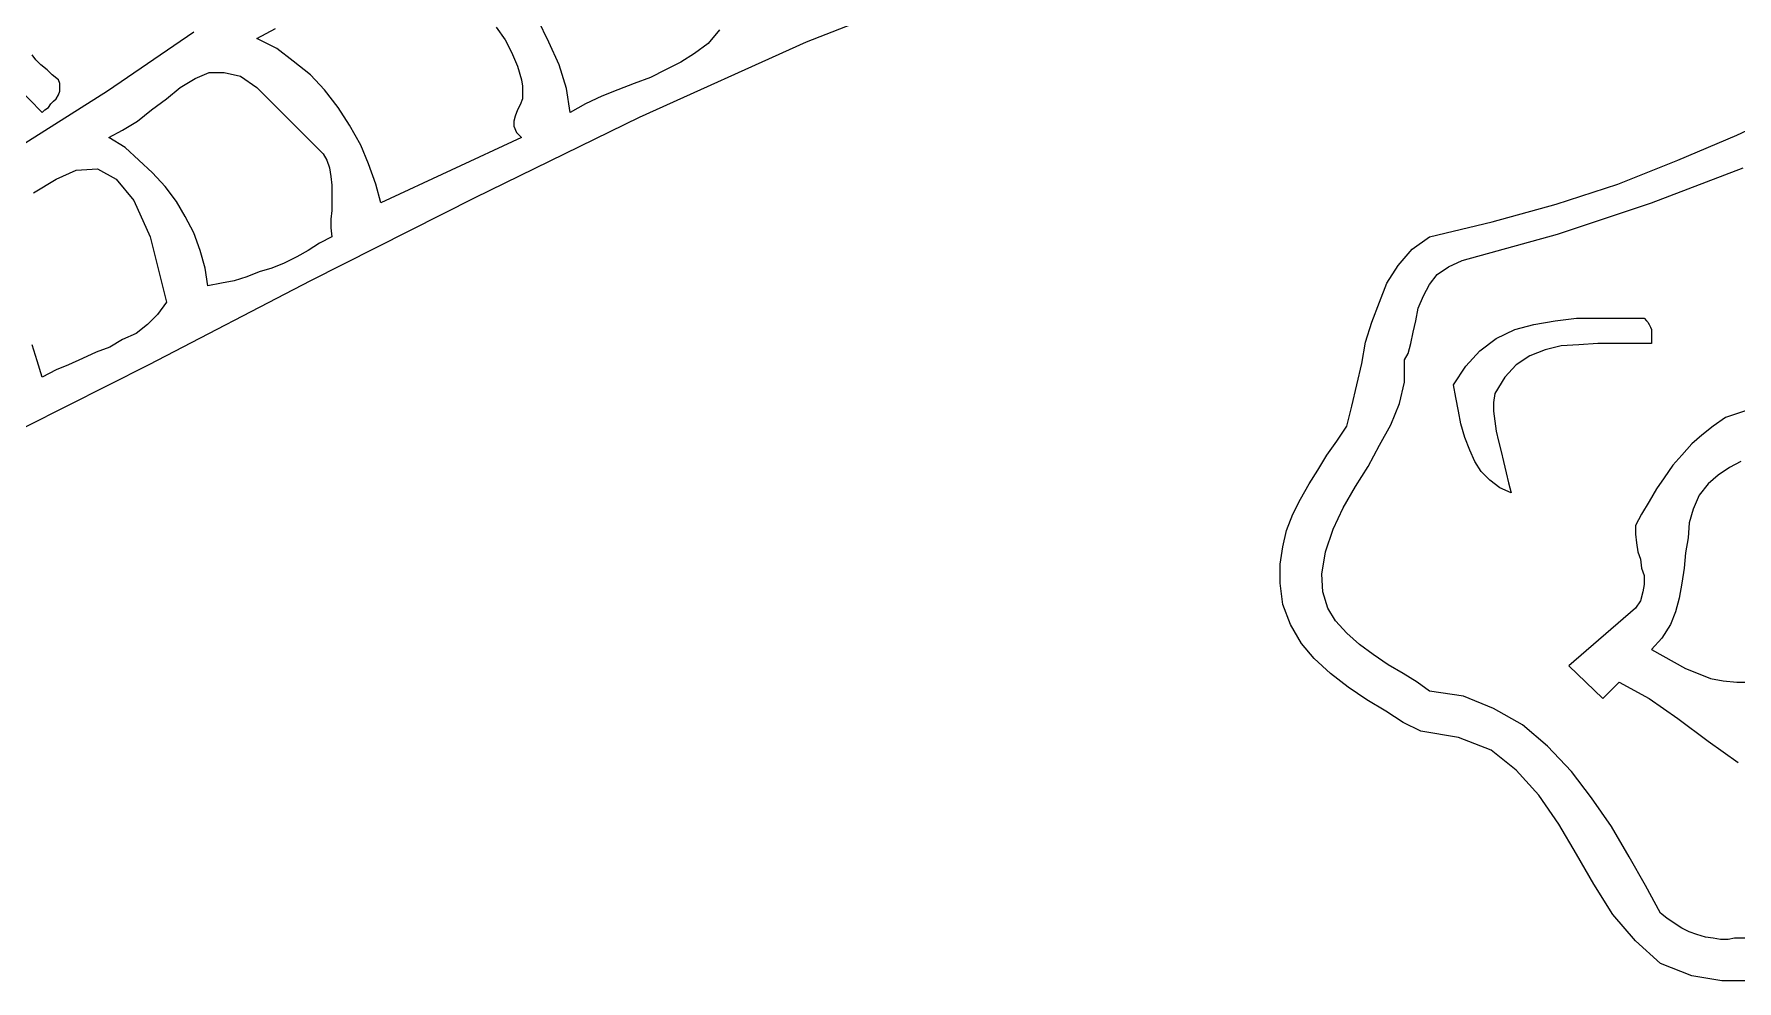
# Model space of a CAD drawing. Extents: x 0.04 to 7.12, y 0.03 to 7.63.
# Drawn here: x 1.763 to 3.12, y 0.097 to 0.851 of the extents above; entities that cross this region are included whole.
import ezdxf

# ---------------------------------------------------------------- set-up
doc = ezdxf.new("R2010")
doc.units = 0
doc.layers.add('1', color=7, linetype='Continuous')

msp = doc.modelspace()

# ---------------------------------------------------------------- linework, layer by layer
for points in [[(3.149, 0.958), (3.108, 0.967), (3.066, 0.976), (3.024, 0.984), (2.982, 0.992), (2.94, 1), (2.793, 0.977), (2.652, 0.943), (2.513, 0.898), (2.378, 0.845), (2.245, 0.785), (2.114, 0.721), (1.983, 0.655), (1.854, 0.588), (1.723, 0.522)], [(3.131, 0.097), (3.108, 0.097), (3.084, 0.101), (3.059, 0.111), (3.039, 0.129), (3.021, 0.15), (3.006, 0.174), (2.992, 0.198), (2.978, 0.222), (2.962, 0.245), (2.944, 0.265), (2.924, 0.281), (2.898, 0.291), (2.868, 0.296), (2.854, 0.303), (2.84, 0.312), (2.825, 0.321), (2.81, 0.331), (2.796, 0.342), (2.783, 0.354), (2.773, 0.366), (2.764, 0.381), (2.758, 0.397), (2.756, 0.414), (2.756, 0.429), (2.758, 0.443), (2.761, 0.456), (2.766, 0.469), (2.772, 0.481), (2.779, 0.493), (2.786, 0.504), (2.793, 0.516), (2.801, 0.527), (2.809, 0.539), (2.813, 0.555), (2.817, 0.572), (2.821, 0.589), (2.824, 0.606), (2.829, 0.622), (2.835, 0.638), (2.841, 0.653), (2.85, 0.667), (2.861, 0.68), (2.875, 0.69), (2.925, 0.702), (2.976, 0.716), (3.025, 0.732), (3.073, 0.751), (3.12, 0.771), (3.167, 0.793)], [(3.052, 0.605), (3.038, 0.605), (3.023, 0.605), (3.009, 0.605), (2.994, 0.604), (2.98, 0.603), (2.967, 0.6), (2.955, 0.595), (2.944, 0.588), (2.935, 0.578), (2.927, 0.565), (2.926, 0.558), (2.926, 0.551), (2.927, 0.543), (2.928, 0.535), (2.93, 0.527), (2.932, 0.519), (2.934, 0.511), (2.936, 0.502), (2.938, 0.494), (2.94, 0.486), (2.931, 0.49), (2.923, 0.496), (2.916, 0.503), (2.911, 0.511), (2.907, 0.52), (2.903, 0.53), (2.9, 0.541), (2.898, 0.551), (2.896, 0.562), (2.894, 0.572), (2.904, 0.587), (2.915, 0.599), (2.928, 0.609), (2.943, 0.616), (2.958, 0.62), (2.975, 0.623), (2.992, 0.625), (3.01, 0.625), (3.028, 0.625), (3.046, 0.625), (3.048, 0.623), (3.049, 0.622), (3.05, 0.62), (3.051, 0.618), (3.052, 0.616), (3.052, 0.613), (3.052, 0.611), (3.052, 0.608), (3.052, 0.605)], [(3.123, 0.511), (3.114, 0.506), (3.105, 0.5), (3.097, 0.493), (3.09, 0.484), (3.085, 0.473), (3.082, 0.462), (3.081, 0.45), (3.079, 0.438), (3.078, 0.426), (3.076, 0.414), (3.074, 0.402), (3.071, 0.391), (3.067, 0.381), (3.06, 0.37), (3.052, 0.361), (3.061, 0.356), (3.07, 0.351), (3.079, 0.346), (3.089, 0.342), (3.099, 0.338), (3.109, 0.336), (3.12, 0.335), (3.13, 0.335)]]:
    msp.add_lwpolyline(points)
at = {"layer": '1'}
for points in [[(2.151, 0.815), (2.152, 0.81), (2.152, 0.805), (2.152, 0.8), (2.15, 0.795), (2.148, 0.791), (2.146, 0.786), (2.145, 0.782), (2.145, 0.778), (2.147, 0.773), (2.151, 0.769), (2.039, 0.717), (2.035, 0.732), (2.029, 0.748), (2.023, 0.763), (2.014, 0.779), (2.005, 0.793), (1.994, 0.807), (1.983, 0.819), (1.969, 0.83), (1.956, 0.84), (1.94, 0.848), (1.955, 0.856)], [(2.131, 0.857), (2.138, 0.847), (2.143, 0.837), (2.148, 0.826), (2.151, 0.815)], [(2.309, 0.855), (2.3, 0.844), (2.289, 0.836), (2.278, 0.829), (2.266, 0.823), (2.254, 0.817), (2.241, 0.812), (2.228, 0.807), (2.215, 0.802), (2.202, 0.796), (2.19, 0.789), (2.187, 0.808), (2.181, 0.827), (2.173, 0.845), (2.164, 0.863)], [(1.717, 0.842), (1.769, 0.789), (1.771, 0.791), (1.774, 0.793), (1.776, 0.796), (1.778, 0.798), (1.78, 0.8), (1.782, 0.803), (1.783, 0.806), (1.783, 0.809), (1.783, 0.812), (1.782, 0.815), (1.777, 0.819), (1.773, 0.823), (1.768, 0.827), (1.764, 0.831), (1.761, 0.835)], [(1.89, 0.853), (1.821, 0.806), (1.75, 0.761)], [(1.993, 0.756), (1.996, 0.751), (1.998, 0.745), (1.999, 0.738), (2, 0.731), (2, 0.725), (2, 0.718), (2, 0.711), (1.999, 0.704), (1.999, 0.697), (2, 0.69), (1.99, 0.685), (1.981, 0.679), (1.972, 0.674), (1.962, 0.669), (1.952, 0.665), (1.942, 0.662), (1.932, 0.658), (1.922, 0.655), (1.912, 0.653), (1.901, 0.651), (1.899, 0.665), (1.895, 0.679), (1.89, 0.693), (1.883, 0.706), (1.876, 0.718), (1.867, 0.73), (1.857, 0.741), (1.846, 0.751), (1.835, 0.761), (1.822, 0.769), (1.833, 0.775), (1.845, 0.782), (1.856, 0.791), (1.868, 0.8), (1.879, 0.809), (1.891, 0.816), (1.902, 0.821), (1.914, 0.821), (1.927, 0.818), (1.94, 0.809), (1.993, 0.756)], [(1.762, 0.725), (1.78, 0.736), (1.796, 0.743), (1.813, 0.744), (1.828, 0.736), (1.842, 0.719), (1.855, 0.69), (1.868, 0.638)], [(3.136, 0.131), (3.118, 0.131), (3.113, 0.13), (3.107, 0.13), (3.101, 0.131), (3.095, 0.132), (3.088, 0.134), (3.082, 0.136), (3.076, 0.139), (3.07, 0.143), (3.064, 0.147), (3.059, 0.151), (3.047, 0.173), (3.034, 0.196), (3.02, 0.22), (3.004, 0.243), (2.988, 0.264), (2.969, 0.284), (2.949, 0.301), (2.926, 0.314), (2.902, 0.324), (2.875, 0.328), (2.865, 0.335), (2.854, 0.342), (2.842, 0.349), (2.83, 0.357), (2.819, 0.365), (2.809, 0.374), (2.8, 0.384), (2.794, 0.394), (2.79, 0.407), (2.789, 0.421), (2.792, 0.439), (2.798, 0.457), (2.806, 0.474), (2.816, 0.491), (2.826, 0.507), (2.835, 0.524), (2.844, 0.54), (2.851, 0.557), (2.855, 0.574), (2.855, 0.592), (2.858, 0.597), (2.86, 0.605), (2.862, 0.614), (2.864, 0.623), (2.866, 0.633), (2.87, 0.643), (2.875, 0.652), (2.881, 0.66), (2.89, 0.666), (2.901, 0.671), (2.977, 0.692), (3.052, 0.717), (3.125, 0.745)], [(1.868, 0.638), (1.861, 0.628), (1.853, 0.62), (1.844, 0.613), (1.833, 0.608), (1.823, 0.602), (1.812, 0.598), (1.801, 0.593), (1.79, 0.588), (1.78, 0.584), (1.769, 0.578), (1.765, 0.591), (1.761, 0.604)], [(3.222, 0.583), (3.111, 0.546), (3.101, 0.539), (3.092, 0.532), (3.084, 0.525), (3.076, 0.516), (3.069, 0.508), (3.062, 0.498), (3.056, 0.489), (3.05, 0.479), (3.044, 0.469), (3.039, 0.46), (3.039, 0.453), (3.04, 0.446), (3.041, 0.439), (3.043, 0.433), (3.044, 0.426), (3.046, 0.42), (3.046, 0.413), (3.045, 0.407), (3.043, 0.4), (3.039, 0.394), (2.986, 0.348), (3.013, 0.322), (3.026, 0.335), (3.05, 0.322), (3.073, 0.306), (3.097, 0.288), (3.121, 0.271)]]:
    msp.add_lwpolyline(points, dxfattribs=at)

doc.saveas('drawing.dxf')
